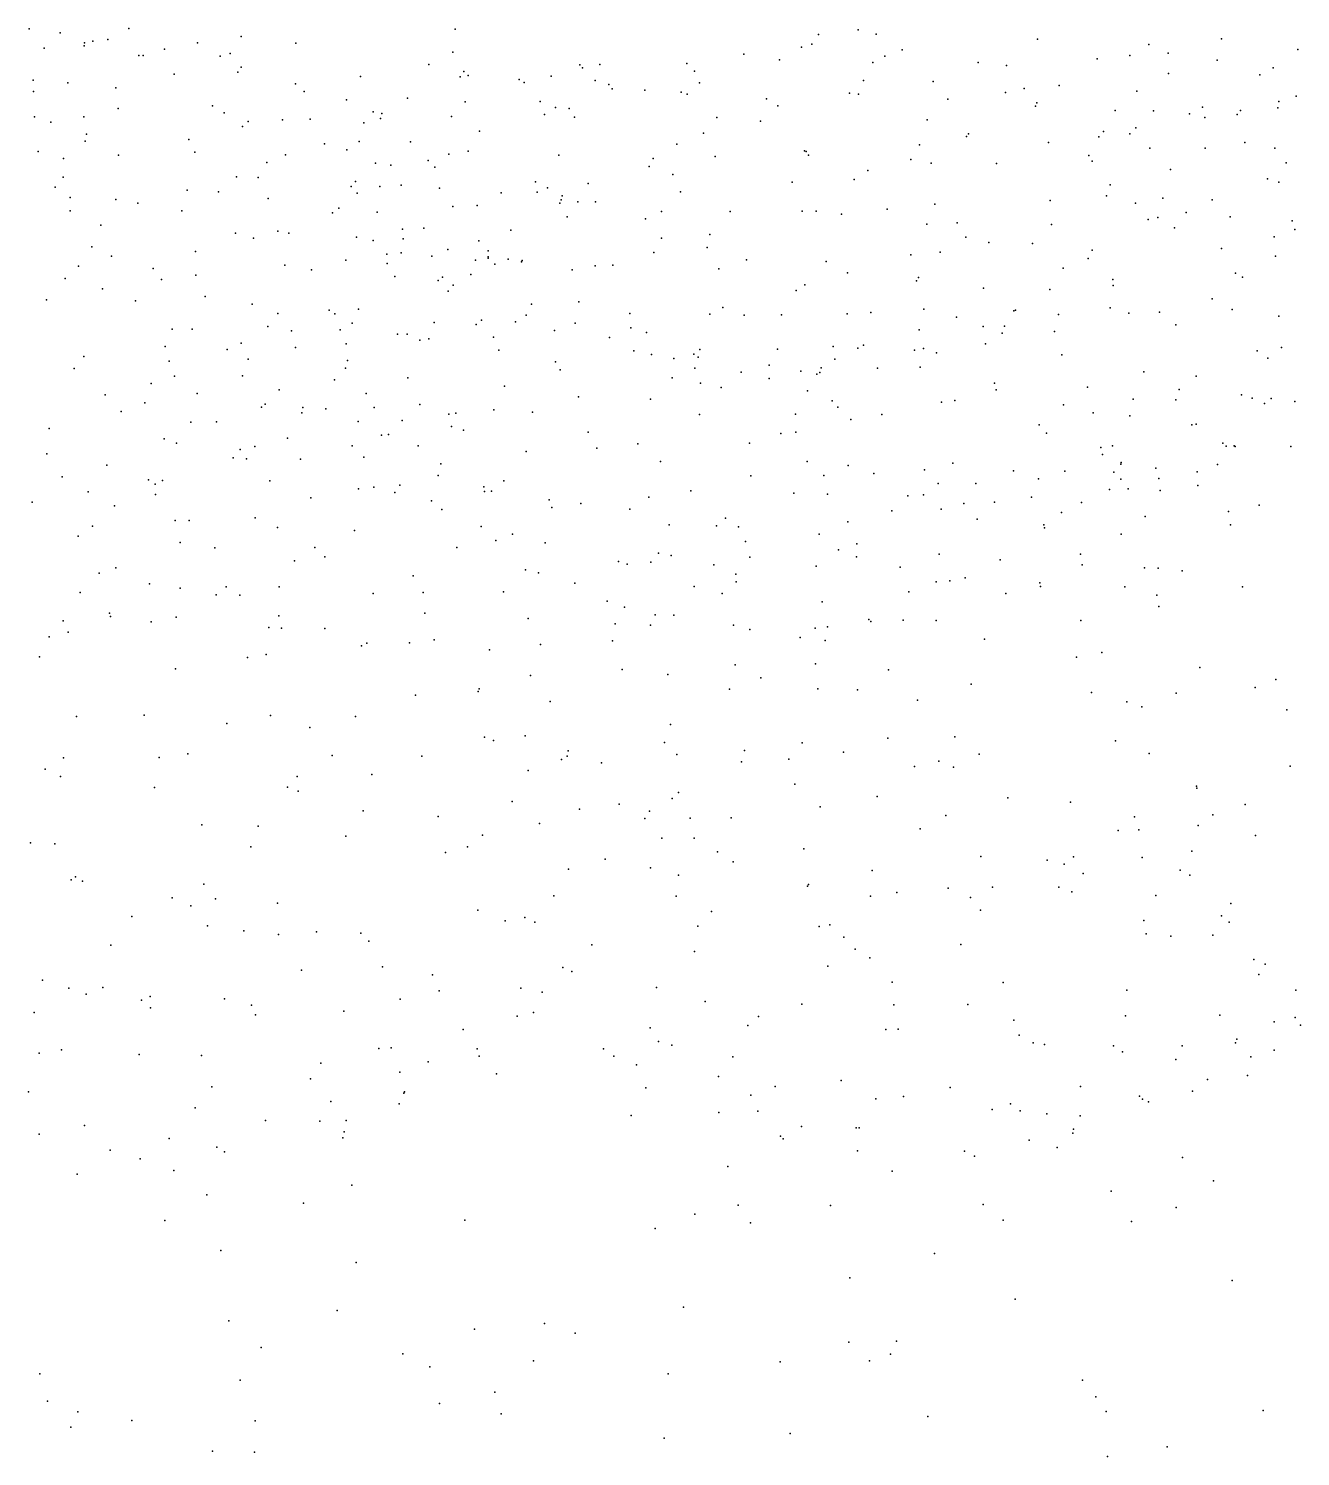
# Model space of a CAD drawing. Header units: metres. Extents: x -23.9 to 23.9, y -28.5 to 28.5.
# Drawn here: x -8.971 to -7.48, y 5.049 to 6.722 of the extents above; entities that cross this region are included whole.
import ezdxf

# ---------------------------------------------------------------- set-up
doc = ezdxf.new("R2010")
doc.units = ezdxf.units.M

msp = doc.modelspace()

# ---------------------------------------------------------------- linework, layer by layer
for p in [(-8.97, 6.7217, 18.8202), (-8.9338, 6.7171, 18.2137), (-8.8531, 6.7221, -15.593), (-8.7214, 6.7127, 21.6749), (-8.4706, 6.7215, 16.8233), (-8.0446, 6.715, 16.6605), (-7.9984, 6.7205, 23.6639), (-7.9773, 6.7155, -23.0272), (-7.5722, 6.71, -8.6844), (-8.9525, 6.6991, 20.0231), (-8.9056, 6.7019, 21.6839), (-8.9052, 6.7052, 8.5361), (-8.8953, 6.7073, 19.6047), (-8.8778, 6.7091, 23.7646), (-8.8115, 6.6979, 21.6782), (-8.7727, 6.7053, 19.1578), (-8.6576, 6.7051, 18.3986), (-8.4733, 6.6945, -16.0628), (-8.0646, 6.7001, 25.6675), (-8.0524, 6.704, 2.6023), (-7.9465, 6.6972, 25.6519), (-7.7881, 6.7095, 21.675), (-7.6574, 6.7036, 21.687), (-7.4827, 6.6976, 24.1274), (-8.8416, 6.6907, 19.0034), (-8.8363, 6.6907, 22.9219), (-8.746, 6.6899, 25.1516), (-8.7343, 6.6929, 22.9125), (-8.7215, 6.6767, 16.7831), (-8.5016, 6.6801, 23.2848), (-8.3245, 6.6795, 24.2933), (-8.3011, 6.68, 21.8768), (-8.1991, 6.6813, 23.6229), (-8.1324, 6.6921, 5.2915), (-8.0904, 6.6854, 21.7769), (-7.981, 6.6825, 24.3734), (-7.9671, 6.6898, 18.7228), (-7.8574, 6.6824, 24.2709), (-7.8244, 6.679, 16.6128), (-7.718, 6.6868, 24.1496), (-7.6797, 6.6905, 23.6384), (-7.6346, 6.6931, 25.4845), (-7.5775, 6.6851, 25.407), (-8.9654, 6.6615, 16.7403), (-8.8001, 6.6687, 19.3082), (-8.7255, 6.6709, 18.2439), (-8.5818, 6.6659, 25.3564), (-8.4648, 6.6656, 23.3801), (-8.4604, 6.6719, 21.804), (-8.4553, 6.6671, 18.6059), (-8.3955, 6.6623, 24.1193), (-8.3583, 6.6664, 24.2051), (-8.3215, 6.6762, 2.1453), (-8.3064, 6.6613, 23.5603), (-8.19, 6.6722, 13.4765), (-7.9921, 6.6614, 21.746), (-7.9103, 6.6601, 24.447), (-7.6344, 6.6694, 24.1704), (-7.5273, 6.668, 21.7502), (-7.5117, 6.6759, 23.6591), (-8.9648, 6.6482, 18.174), (-8.9248, 6.6584, 18.9432), (-8.8684, 6.6525, 19.4699), (-8.658, 6.6572, 25.1339), (-8.6478, 6.6483, 21.6929), (-8.3898, 6.6589, 21.8596), (-8.2907, 6.6567, 24.3807), (-8.2866, 6.6515, 16.8648), (-8.2484, 6.6499, -1.0518), (-8.2058, 6.6476, 25.6154), (-8.1985, 6.6454, 18.7145), (-8.1842, 6.6585, 16.7687), (-8.0084, 6.6463, 24.4539), (-7.998, 6.6452, 16.6647), (-7.8256, 6.6473, 24.4278), (-7.8036, 6.6517, 24.3322), (-7.7624, 6.6555, 24.2524), (-7.6716, 6.6489, 18.5967), (-8.8656, 6.6285, 19.1077), (-8.7553, 6.6316, 25.0681), (-8.5982, 6.6384, -7.7524), (-8.5266, 6.6406, 21.744), (-8.4591, 6.6363, 24.0436), (-8.3709, 6.6367, 12.5545), (-8.3532, 6.6297, -14.5793), (-8.3371, 6.6286, 25.5509), (-8.1056, 6.6398, 25.6245), (-8.0924, 6.6314, 18.7249), (-7.8929, 6.6392, 21.7272), (-7.7905, 6.6312, 21.7232), (-7.7888, 6.6351, 25.5513), (-7.5946, 6.6299, 24.2822), (-7.5064, 6.6291, 25.173), (-7.5049, 6.6368, 24.816), (-7.4847, 6.6428, 25.0892), (-8.9639, 6.6186, 22.8554), (-8.9448, 6.6123, 25.3194), (-8.9059, 6.6186, 18.1088), (-8.7415, 6.6234, 23.83), (-8.7132, 6.6133, 13.2661), (-8.673, 6.615, 18.3608), (-8.6408, 6.6159, 23.8848), (-8.5778, 6.6115, 25.2819), (-8.5668, 6.6244, 23.058), (-8.5583, 6.6168, 22.9061), (-8.5567, 6.6226, 23.159), (-8.4748, 6.6189, 16.9217), (-8.366, 6.6212, 17.0393), (-8.3307, 6.6182, 18.6699), (-8.1639, 6.6178, 21.8392), (-8.1127, 6.6135, -7.7746), (-7.9174, 6.6151, 25.5908), (-7.6969, 6.6262, 24.4821), (-7.6519, 6.6256, 24.3442), (-7.6096, 6.622, 24.528), (-7.5918, 6.6179, 26.2588), (-7.554, 6.6212, 16.6645), (-7.5499, 6.6259, 24.613), (-8.9027, 6.5983, 19.3772), (-8.7201, 6.6072, 22.8512), (-8.4422, 6.6019, 25.4529), (-8.1794, 6.5996, -21.1301), (-7.8714, 6.5958, -17.2089), (-7.869, 6.5989, 23.7176), (-7.7161, 6.5953, 24.5797), (-7.7106, 6.6016, 25.4691), (-7.6797, 6.5986, 23.6754), (-7.6725, 6.6059, 21.7502), (-8.9597, 6.5781, 19.4458), (-8.9046, 6.5902, 25.1907), (-8.783, 6.5919, 18.1432), (-8.7758, 6.5771, 21.6446), (-8.6238, 6.5869, 16.8327), (-8.5978, 6.5798, 25.1683), (-8.5831, 6.5898, 18.4842), (-8.5231, 6.5892, 25.3593), (-8.4556, 6.5783, 23.4443), (-8.2106, 6.5866, 23.6569), (-8.0611, 6.5787, 16.7171), (-8.0591, 6.578, 24.4979), (-7.9262, 6.5858, 16.6603), (-7.775, 6.5887, 23.7102), (-7.6562, 6.582, -18.8403), (-7.5913, 6.5819, 25.3062), (-7.5448, 6.5884, 18.549), (-7.5098, 6.5821, 23.6548), (-8.9298, 6.5699, 19.2019), (-8.8655, 6.5739, 25.1164), (-8.6913, 6.565, 21.653), (-8.6694, 6.574, 24.9993), (-8.5639, 6.5645, 21.7089), (-8.5459, 6.5619, 23.2872), (-8.5024, 6.5676, 18.5585), (-8.4945, 6.5597, 21.7579), (-8.478, 6.575, -0.6526), (-8.3491, 6.5737, 24.3705), (-8.2434, 6.5605, 16.8738), (-8.2384, 6.5699, 24.5093), (-8.1659, 6.572, 16.7936), (-8.0566, 6.5736, 23.7156), (-7.9366, 6.5685, 24.5216), (-7.9128, 6.5644, 18.7016), (-7.8359, 6.5638, 16.6548), (-7.7277, 6.5734, 16.647), (-7.7237, 6.5667, 18.6211), (-7.4964, 6.5647, 16.7104), (-8.9301, 6.5478, 22.8109), (-8.7269, 6.5485, 18.1998), (-8.7016, 6.5477, 16.814), (-8.5875, 6.5428, 25.091), (-8.2156, 6.5512, 18.7017), (-8.0029, 6.5451, 21.791), (-7.9868, 6.5556, 25.5593), (-7.632, 6.557, 16.6645), (-7.5184, 6.546, -23.2953), (-8.9396, 6.5361, 8.8605), (-8.785, 6.5329, 25.0125), (-8.7482, 6.5307, 22.8075), (-8.5924, 6.5372, 23.0914), (-8.5855, 6.5291, -19.7445), (-8.5589, 6.5369, 23.9829), (-8.534, 6.5386, 25.2546), (-8.4891, 6.5351, 16.9607), (-8.4167, 6.5297, 24.2052), (-8.3764, 6.5423, 24.2852), (-8.3747, 6.5305, 24.6112), (-8.3625, 6.5355, 21.8818), (-8.3453, 6.5262, 23.5851), (-8.3147, 6.5407, 16.9967), (-8.2064, 6.5306, 25.5288), (-8.0754, 6.5421, 25.5596), (-7.707, 6.5262, 24.7005), (-7.7028, 6.539, 25.3963), (-7.5049, 6.5419, 5.4246), (-8.922, 6.5243, 18.0947), (-8.8686, 6.5217, 21.6154), (-8.8425, 6.5174, 22.8131), (-8.69, 6.5228, 18.2792), (-8.6069, 6.5116, 25.0042), (-8.4733, 6.5135, 1.8582), (-8.4448, 6.5148, 25.3517), (-8.3479, 6.5174, 24.4554), (-8.3463, 6.5214, 17.1019), (-8.3267, 6.5191, 18.6531), (-8.306, 6.5192, 24.5405), (-7.9643, 6.5103, 16.7158), (-7.9082, 6.5165, 25.5093), (-7.7733, 6.5207, 21.7649), (-7.6731, 6.5175, 21.7839), (-7.6411, 6.5234, 18.5511), (-7.5832, 6.5212, 24.9517), (-8.9222, 6.5084, 16.7713), (-8.791, 6.5085, 23.8676), (-8.6145, 6.506, 10.7797), (-8.5621, 6.5068, 16.9198), (-8.3394, 6.5016, 25.426), (-8.2474, 6.4993, 23.6575), (-8.2287, 6.5078, -9.1133), (-8.1482, 6.5076, 13.071), (-8.064, 6.5081, 4.0497), (-8.0476, 6.5083, 24.5595), (-8.0179, 6.5047, 18.6978), (-7.9178, 6.4929, 24.5978), (-7.8822, 6.4944, 21.7478), (-7.7716, 6.4926, 23.7311), (-7.6584, 6.4985, 25.2636), (-7.6469, 6.5008, 23.6879), (-7.6138, 6.5064, 25.903), (-7.5621, 6.5014, 21.8203), (-7.4894, 6.4969, 23.6496), (-8.8861, 6.4918, 25.0109), (-8.7282, 6.4825, 24.9536), (-8.7072, 6.4766, 14.5324), (-8.6787, 6.4845, 23.9322), (-8.6656, 6.4823, 5.2286), (-8.5864, 6.4776, 23.2035), (-8.5324, 6.4871, 25.0468), (-8.5317, 6.4757, 4.009), (-8.5075, 6.488, 25.1798), (-8.4055, 6.486, 23.539), (-8.2287, 6.4765, 21.8157), (-8.1722, 6.4807, 23.6948), (-7.8718, 6.4778, 16.7122), (-7.6274, 6.4887, 25.1784), (-7.5107, 6.478, 18.4016), (-7.4861, 6.4867, 21.856), (-8.8966, 6.4664, 23.8715), (-8.7751, 6.4608, 1.6875), (-8.5669, 6.4736, 9.2188), (-8.5338, 6.4591, 3.3766), (-8.4794, 6.4633, 23.4465), (-8.4429, 6.4734, 18.5672), (-8.432, 6.4617, 24.2911), (-8.2379, 6.4596, 18.6636), (-8.1752, 6.4655, 25.4554), (-7.9019, 6.4601, 18.665), (-7.8449, 6.4714, 25.413), (-7.7937, 6.4702, 24.7023), (-7.7237, 6.4624, 16.7131), (-7.5721, 6.4645, 18.465), (-8.9123, 6.4436, 21.5673), (-8.8737, 6.4555, 18.0648), (-8.6703, 6.4447, 22.7792), (-8.5987, 6.4506, 23.003), (-8.5509, 6.4577, 24.8272), (-8.5502, 6.4468, 23.3244), (-8.4979, 6.4554, 21.6696), (-8.4469, 6.4505, 17.0695), (-8.432, 6.453, 24.5335), (-8.4318, 6.4547, 25.2371), (-8.424, 6.446, 24.4209), (-8.4084, 6.4519, 21.7471), (-8.3928, 6.4488, 24.749), (-8.3922, 6.4504, 17.1783), (-8.3067, 6.444, 24.7185), (-8.2859, 6.445, 17.0682), (-8.129, 6.451, 16.8567), (-8.0357, 6.4492, 24.6356), (-7.9366, 6.4568, 25.438), (-7.7284, 6.4525, 8.4805), (-7.5089, 6.4555, 26.7118), (-8.928, 6.4292, 4.3331), (-8.8248, 6.4411, 21.5542), (-8.8151, 6.4282, 16.8158), (-8.7748, 6.4331, 22.78), (-8.6392, 6.4395, 24.9243), (-8.5413, 6.4315, 16.9684), (-8.4906, 6.4268, 24.658), (-8.4857, 6.4306, 24.2087), (-8.4524, 6.4337, 25.0719), (-8.3334, 6.4393, 18.6185), (-8.1617, 6.4405, 24.6608), (-8.0107, 6.4357, 21.7157), (-7.9298, 6.4263, 23.7534), (-7.9276, 6.4302, 21.6999), (-7.7578, 6.4412, 25.2954), (-7.6997, 6.428, 25.1084), (-7.5557, 6.4353, 2.824), (-7.5475, 6.4306, 23.6506), (-8.8842, 6.4172, 24.9577), (-8.4787, 6.4144, 18.5154), (-8.4731, 6.4212, 24.7747), (-8.0708, 6.4153, 18.6719), (-8.0607, 6.4218, 23.7391), (-7.8513, 6.418, 24.747), (-7.7734, 6.4163, 18.597), (-7.6994, 6.4211, 25.0236), (-8.9498, 6.4041, 16.8048), (-8.8454, 6.403, 23.9234), (-8.7636, 6.4083, 18.1083), (-8.7087, 6.3991, 24.8814), (-8.6182, 6.3921, 18.3277), (-8.5841, 6.3931, 24.7638), (-8.3813, 6.3992, 24.9076), (-8.3255, 6.4019, 25.2563), (-8.1569, 6.3954, 23.7102), (-7.9211, 6.3932, 15.4582), (-7.7029, 6.395, 23.7201), (-7.5832, 6.4054, 16.7815), (-7.5599, 6.3928, 18.3925), (-8.6787, 6.3881, -15.9722), (-8.6116, 6.3876, 21.5668), (-8.5913, 6.377, 23.2194), (-8.4952, 6.3776, 24.2937), (-8.4459, 6.3753, 17.1355), (-8.4399, 6.3804, 23.5149), (-8.3999, 6.3786, 14.3266), (-8.3875, 6.3864, 25.0357), (-8.3301, 6.3769, 21.7268), (-8.266, 6.3881, 24.8034), (-8.1721, 6.3873, 21.7346), (-8.1317, 6.3864, -21.6296), (-8.0882, 6.3865, 24.7252), (-8.0112, 6.3876, 25.3525), (-7.9835, 6.3892, 24.7339), (-7.8829, 6.3837, 25.2801), (-7.8156, 6.3915, 16.765), (-7.8138, 6.392, 24.8489), (-7.7632, 6.3871, 24.9606), (-7.6809, 6.3886, 16.7724), (-7.6449, 6.3898, -18.1155), (-7.5051, 6.3851, 18.284), (-8.8023, 6.3699, 24.8974), (-8.7788, 6.3697, 23.9797), (-8.6903, 6.3731, 18.0647), (-8.6624, 6.368, 24.0577), (-8.6053, 6.3689, 23.03), (-8.5383, 6.3639, -21.0889), (-8.5271, 6.3638, 17.033), (-8.4257, 6.3606, 3.062), (-8.3542, 6.3684, 17.3725), (-8.2898, 6.3601, 17.2723), (-8.2646, 6.3712, 18.6122), (-8.2464, 6.3661, 17.1449), (-7.9267, 6.3691, 18.6305), (-7.8515, 6.373, -19.0768), (-7.8295, 6.365, 23.7456), (-7.8267, 6.3734, 25.1952), (-7.7679, 6.3669, -8.0466), (-7.6259, 6.3748, 18.4596), (-8.8106, 6.3496, 21.5106), (-8.738, 6.3459, 16.8941), (-8.7215, 6.3536, 22.776), (-8.6579, 6.3485, 24.7767), (-8.5983, 6.3528, 16.973), (-8.512, 6.3571, 24.5468), (-8.5015, 6.3585, 18.4521), (-8.4194, 6.3451, 17.2517), (-8.2611, 6.3446, 17.3667), (-8.1839, 6.3461, 17.0739), (-8.0928, 6.3463, 16.9427), (-8.0276, 6.3495, 24.8291), (-7.9985, 6.3474, 16.8748), (-7.992, 6.3512, 11.1238), (-7.9321, 6.3454, 25.2112), (-7.9218, 6.3471, 16.8289), (-7.9064, 6.3421, 24.9103), (-7.8489, 6.3525, 24.9951), (-7.5306, 6.3444, -20.6008), (-7.5018, 6.3485, 17.6909), (-8.906, 6.3376, 16.8513), (-8.8058, 6.3325, 17.9838), (-8.7135, 6.3347, 21.5168), (-8.5969, 6.3333, 23.1352), (-8.3529, 6.3315, 17.4827), (-8.2405, 6.34, 25.1224), (-8.2145, 6.3353, -1.4443), (-8.1907, 6.3407, 25.2025), (-8.1856, 6.3371, 24.8901), (-8.1027, 6.3275, 25.193), (-8.0256, 6.3348, 14.9913), (-7.9255, 6.3252, 25.0647), (-7.7596, 6.3396, 18.5413), (-7.5179, 6.336, 17.8038), (-8.9173, 6.3238, 24.8707), (-8.7997, 6.3148, 22.799), (-8.72, 6.315, 3.6627), (-8.612, 6.3105, 24.6377), (-8.5991, 6.3243, 22.8826), (-8.5261, 6.3128, 23.3766), (-8.3475, 6.3223, 18.5424), (-8.2163, 6.3126, 17.4647), (-8.1897, 6.3242, 25.0076), (-8.1353, 6.3194, 21.6919), (-8.1027, 6.3122, 25.0271), (-8.0656, 6.3208, 24.9179), (-8.0468, 6.317, -16.7878), (-8.0433, 6.3191, 25.1272), (-8.0417, 6.3244, 21.6666), (-7.9756, 6.324, 24.9796), (-7.6633, 6.3199, 21.7055), (-7.6021, 6.3146, 16.8772), (-8.8808, 6.2929, 17.9742), (-8.827, 6.3062, 24.8256), (-8.7732, 6.2944, -16.3935), (-8.677, 6.2986, 17.929), (-8.575, 6.2945, 24.4458), (-8.4129, 6.303, 18.4852), (-8.1832, 6.3066, 17.2437), (-8.1589, 6.3016, 17.1619), (-8.0578, 6.2974, -22.8345), (-7.8383, 6.3067, 21.6545), (-7.8364, 6.2986, 18.5463), (-7.7295, 6.3017, -0.616), (-7.6218, 6.2993, 23.6805), (-7.5489, 6.2929, 18.2335), (-8.8343, 6.2835, 24.0699), (-8.6978, 6.2784, 24.6915), (-8.6935, 6.2819, 24.1699), (-8.6491, 6.278, 24.2439), (-8.6221, 6.2764, 24.5481), (-8.5658, 6.2779, 17.0802), (-8.5121, 6.2816, 21.5678), (-8.4252, 6.2753, 21.626), (-8.3262, 6.2905, 23.6028), (-8.2418, 6.2879, 18.5633), (-8.0285, 6.2858, -13.7246), (-8.0222, 6.2785, 23.7336), (-7.9005, 6.2842, 16.912), (-7.885, 6.2863, 23.743), (-7.7575, 6.2811, -10.8003), (-7.6759, 6.2878, 18.4225), (-7.6257, 6.2871, -0.1733), (-7.5362, 6.2889, 21.7667), (-7.5218, 6.2827, 18.0038), (-7.5142, 6.2885, 16.966), (-7.4861, 6.2849, 23.5946), (-8.8622, 6.2732, 21.4854), (-8.7804, 6.2607, 4.9923), (-8.7503, 6.2614, 21.4865), (-8.6506, 6.2719, 22.8236), (-8.5842, 6.2616, 22.9505), (-8.5329, 6.2626, 18.3072), (-8.4781, 6.2702, 23.4372), (-8.4697, 6.2712, 18.3965), (-8.3801, 6.2726, 17.5764), (-8.1844, 6.27, 23.6861), (-8.0717, 6.2701, 17.0665), (-8.007, 6.264, 18.5687), (-7.9704, 6.2697, 16.9678), (-7.7227, 6.2717, 21.6656), (-7.6799, 6.2682, 16.924), (-7.6019, 6.2585, 17.6397), (-8.9465, 6.2533, 22.8106), (-8.6674, 6.2422, 17.8614), (-8.557, 6.2458, 18.2247), (-8.5489, 6.2464, 23.2964), (-8.4751, 6.2557, 17.2684), (-8.4609, 6.2516, 17.367), (-8.3148, 6.2493, 18.5031), (-8.0889, 6.2474, 17.1991), (-8.0711, 6.2492, 9.2265), (-7.7859, 6.2579, -17.5712), (-7.7773, 6.248, 18.4784), (-7.607, 6.2579, 18.3068), (-8.8117, 6.2412, 24.7141), (-8.7972, 6.2362, 17.9111), (-8.7227, 6.2289, 24.2749), (-8.7057, 6.2323, 24.5798), (-8.5915, 6.233, 23.0599), (-8.5139, 6.2331, 17.6795), (-8.3875, 6.2264, 18.4285), (-8.3045, 6.2303, 17.5893), (-8.2566, 6.2355, 21.6831), (-8.1255, 6.2364, 21.66), (-7.7136, 6.231, 23.7025), (-7.7002, 6.233, 17.623), (-7.5707, 6.2363, 17.9011), (-7.5667, 6.2327, 18.1251), (-7.5575, 6.2333, 17.0553), (-7.5561, 6.2324, 23.6272), (-7.4908, 6.2323, 17.4314), (-8.9495, 6.2236, 24.1426), (-8.8791, 6.2105, 9.0693), (-8.731, 6.2191, 17.0035), (-8.7152, 6.2177, 24.4863), (-8.6521, 6.2173, 17.0633), (-8.5779, 6.2198, 17.8979), (-8.4873, 6.2121, 17.7921), (-8.2299, 6.2148, 18.5087), (-8.0581, 6.2147, 17.4862), (-8.01, 6.2102, 17.328), (-7.8873, 6.2126, 18.498), (-7.7119, 6.2231, -20.9093), (-7.6904, 6.2116, 17.5207), (-7.6899, 6.2135, -11.3945), (-7.577, 6.2112, 18.0295), (-8.9314, 6.1968, 24.2247), (-8.83, 6.1931, 16.9799), (-8.8138, 6.1925, 24.5691), (-8.6878, 6.1921, -8.4898), (-8.4907, 6.1985, 17.4844), (-8.4137, 6.1921, 21.6129), (-8.124, 6.198, 18.5103), (-8.0384, 6.1984, 18.5146), (-7.9799, 6.2008, 17.2174), (-7.9204, 6.2051, 17.0849), (-7.8162, 6.204, 17.0501), (-7.7867, 6.1944, 17.4881), (-7.7559, 6.2035, 18.4042), (-7.6983, 6.2022, 17.0596), (-7.6902, 6.1941, 21.6607), (-7.6492, 6.2068, 17.8042), (-7.6456, 6.195, 18.242), (-7.6009, 6.2028, 17.4587), (-8.9008, 6.1791, 24.5705), (-8.8225, 6.188, 24.309), (-8.8221, 6.1762, 24.4136), (-8.5838, 6.1827, 21.5141), (-8.566, 6.1845, 23.1398), (-8.5414, 6.1785, 17.33), (-8.5355, 6.187, 17.5605), (-8.4369, 6.185, 17.6991), (-8.4364, 6.1795, 18.2966), (-8.4281, 6.1798, 23.466), (-8.1943, 6.1802, 3.2712), (-8.0736, 6.1775, 23.6994), (-8.0341, 6.1766, 17.5878), (-7.9218, 6.1758, 17.2982), (-7.9044, 6.1888, 21.6181), (-7.8602, 6.189, 17.6222), (-7.7037, 6.1818, 18.3083), (-7.6817, 6.1828, 17.4357), (-7.6443, 6.1806, 17.1654), (-7.5999, 6.1866, 17.3746), (-8.9664, 6.167, 24.3355), (-8.8701, 6.1626, -20.4617), (-8.6399, 6.172, 17.7542), (-8.4984, 6.1686, 23.354), (-8.4861, 6.1584, 17.9696), (-8.3603, 6.17, 23.5405), (-8.3573, 6.1607, 17.7156), (-8.3234, 6.1656, 1.776), (-8.2658, 6.1588, 18.4137), (-8.2438, 6.173, -15.2855), (-7.9401, 6.1744, 23.7153), (-7.901, 6.1587, 3.021), (-7.8742, 6.1656, -17.2638), (-7.8384, 6.1672, 17.3178), (-7.795, 6.1731, 17.1433), (-7.7363, 6.1667, 17.3599), (-7.528, 6.1637, 23.5791), (-8.7991, 6.1456, 17.0657), (-8.7825, 6.1457, 22.8337), (-8.705, 6.1488, 21.4741), (-8.1536, 6.1485, 5.5957), (-8.0103, 6.144, 18.439), (-7.9586, 6.157, 17.6316), (-7.8588, 6.147, 3.981), (-7.7597, 6.1549, 17.278), (-7.6619, 6.1503, 18.1093), (-7.564, 6.1562, 21.7154), (-8.9128, 6.1271, -1.8153), (-8.8959, 6.1391, 17.0433), (-8.6789, 6.1375, 22.8229), (-8.5885, 6.134, 17.4088), (-8.4401, 6.1384, 17.887), (-8.4034, 6.1296, -16.1383), (-8.2196, 6.1406, 23.6287), (-8.1644, 6.1392, 21.6622), (-8.1384, 6.1383, 18.4281), (-8.0439, 6.1295, 21.6246), (-7.7807, 6.1407, 17.7488), (-7.7797, 6.1369, 18.3191), (-7.69, 6.1297, 17.9758), (-7.5619, 6.1406, 10.6031), (-8.7931, 6.1198, 17.7544), (-8.7523, 6.1137, 17.1477), (-8.6351, 6.1139, 17.5371), (-8.4686, 6.1138, 21.5632), (-8.423, 6.1221, 18.162), (-8.3652, 6.1193, 18.2676), (-8.1302, 6.121, 17.6732), (-8.0214, 6.1111, 17.6844), (-7.9996, 6.1184, -10.6111), (-8.659, 6.0983, 17.3162), (-8.6236, 6.1032, 21.4908), (-8.279, 6.0974, 18.3003), (-8.2691, 6.0943, 23.574), (-8.2414, 6.0969, -8.1089), (-8.2322, 6.1072, 17.7186), (-8.2174, 6.1045, 18.3633), (-8.1675, 6.0935, -0.9891), (-8.1254, 6.1028, 26.3282), (-8.0474, 6.0919, 18.3719), (-8.0002, 6.1029, 10.7159), (-7.9489, 6.091, 18.3502), (-7.9034, 6.1063, -8.2809), (-7.8316, 6.0996, 21.6163), (-7.7376, 6.1062, 17.9092), (-7.7356, 6.0935, 18.0718), (-8.8879, 6.0837, 17.7341), (-8.8686, 6.0903, 17.1192), (-8.5199, 6.0806, 23.1928), (-8.3882, 6.0876, 18.0886), (-8.3731, 6.0842, 17.9455), (-8.1416, 6.0829, -8.7544), (-7.8906, 6.0749, 17.8051), (-7.8726, 6.0783, 18.2649), (-7.6627, 6.0901, 23.6287), (-7.6466, 6.0897, 26.9082), (-7.6182, 6.0868, 3.7203), (-8.9102, 6.0614, 8.2081), (-8.829, 6.0712, 21.4555), (-8.7932, 6.0664, 17.6297), (-8.7508, 6.0584, 17.5304), (-8.7392, 6.068, 22.8327), (-8.7231, 6.0583, 17.4139), (-8.6769, 6.0678, 5.2534), (-8.5669, 6.06, 22.8733), (-8.508, 6.0612, 22.9429), (-8.4139, 6.0621, 21.6017), (-8.3303, 6.0722, 18.1608), (-8.1906, 6.0681, 17.7889), (-8.1578, 6.0599, 23.6125), (-8.1411, 6.0738, -16.6225), (-7.939, 6.0621, 23.6694), (-7.9068, 6.0738, -17.9691), (-7.8249, 6.0602, 18.1169), (-7.7853, 6.0724, 17.9767), (-7.7846, 6.0682, 23.658), (-7.6855, 6.0678, -19.2633), (-7.648, 6.0582, -18.6795), (-7.5475, 6.0677, 23.5449), (-8.2924, 6.0509, 17.9833), (-8.2721, 6.044, 21.6659), (-8.0406, 6.0501, 17.8078), (-7.6456, 6.0449, 3.2383), (-8.9302, 6.0279, 21.4716), (-8.876, 6.0369, 22.8341), (-8.8748, 6.0331, 17.5871), (-8.827, 6.0268, 17.3712), (-8.7978, 6.0325, 1.6836), (-8.6774, 6.034, -16.7098), (-8.5062, 6.0372, 23.0465), (-8.3851, 6.0309, -8.5124), (-8.283, 6.0245, 23.5125), (-8.2361, 6.0351, 18.1291), (-8.2142, 6.0347, 17.8979), (-7.9858, 6.0296, 25.8277), (-7.9832, 6.0274, 18.1776), (-7.9455, 6.0289, 17.9253), (-7.9069, 6.0286, 18.0933), (-7.7373, 6.0285, 21.6389), (-8.9468, 6.0092, 17.4025), (-8.9242, 6.0147, 17.4834), (-8.6892, 6.0202, 13.3409), (-8.6743, 6.0195, 15.3075), (-8.6234, 6.0192, 21.4973), (-8.2417, 6.0228, 7.9594), (-8.1445, 6.0231, 18.1488), (-8.1252, 6.0177, 17.9589), (-8.0661, 6.0085, 18.0937), (-8.0485, 6.0196, 23.6238), (-8.0341, 6.021, 17.9052), (-8.5805, 5.9987, -21.2409), (-8.5744, 6.0017, 16.5083), (-8.524, 6.0023, 21.5348), (-8.4954, 6.0058, 9.2361), (-8.4305, 5.9939, 23.2773), (-8.3705, 6.0003, 23.4007), (-8.2862, 6.0047, -19.5314), (-8.037, 6.0048, 21.6288), (-7.8501, 6.0067, 21.6224), (-7.7127, 5.9908, 23.58), (-8.9579, 5.9857, 22.819), (-8.7141, 5.9851, 11.2569), (-8.6921, 5.9884, 22.8183), (-8.1426, 5.9766, 14.9228), (-8.0482, 5.9775, 16.0223), (-7.7422, 5.9853, 8.3073), (-8.7987, 5.9717, 21.4701), (-8.3823, 5.9639, 21.6382), (-8.275, 5.971, 11.2842), (-8.2212, 5.9651, -22.1824), (-8.1123, 5.9612, -16.937), (-7.9627, 5.9705, 23.6021), (-7.5976, 5.9732, 23.5098), (-7.5084, 5.9591, 21.7635), (-8.5171, 5.941, 13.0396), (-8.4436, 5.9451, 23.0569), (-8.4426, 5.9485, 22.8831), (-8.1492, 5.9481, 23.5351), (-8.0455, 5.9485, 23.5745), (-7.9988, 5.9472, 2.375), (-7.8659, 5.954, 23.59), (-7.7246, 5.9439, 21.6532), (-7.6253, 5.9431, 21.6887), (-7.5329, 5.9498, -20.4018), (-8.3594, 5.9336, 23.3273), (-7.9286, 5.9351, -14.1448), (-7.6831, 5.9333, 23.5234), (-7.6656, 5.9272, -1), (-7.4955, 5.9238, 23.3446), (-8.9146, 5.916, 21.4876), (-8.8351, 5.9173, 22.8206), (-8.7384, 5.9076, 22.8075), (-8.6871, 5.9169, 13.6798), (-8.5876, 5.9158, 21.5273), (-8.6409, 5.903, 22.7858), (-8.4363, 5.8918, 22.7851), (-8.3886, 5.8934, 23.0183), (-8.2183, 5.9067, 21.7062), (-7.9633, 5.8905, 23.532), (-7.8849, 5.8921, 21.642), (-8.4256, 5.8878, 21.6319), (-8.3383, 5.8757, 21.6867), (-8.2251, 5.8853, -14.909), (-8.1314, 5.8762, -11.5618), (-8.0638, 5.8852, 26.5881), (-8.0154, 5.8742, 21.6561), (-7.6965, 5.8873, -18.2894), (-8.93, 5.8673, -21.2165), (-8.8175, 5.8678, -19.5547), (-8.7839, 5.8721, 21.4984), (-8.6149, 5.8701, -20.1544), (-8.5097, 5.8695, 22.7319), (-8.3459, 5.8654, 23.1531), (-8.3395, 5.8694, 22.9147), (-8.2992, 5.8616, 23.2633), (-8.2106, 5.8714, 23.4037), (-8.1351, 5.8626, -21.2669), (-8.0793, 5.8658, -17.0334), (-7.9323, 5.8572, 2.0207), (-7.9038, 5.8635, -18.8081), (-7.8863, 5.8567, 15.7045), (-7.8565, 5.8719, 23.5085), (-7.657, 5.8727, 23.4269), (-7.4919, 5.8578, 22.996), (-8.9514, 5.8543, -10.9172), (-8.9333, 5.8457, 22.784), (-8.6558, 5.8455, 19.7656), (-8.5682, 5.8479, -1.6401), (-8.3849, 5.8526, 2.937), (-8.823, 5.8329, 22.791), (-8.6673, 5.8333, -10.731), (-8.6546, 5.8283, 21.5347), (-8.2089, 5.8267, 23.3241), (-8.0723, 5.8366, 23.436), (-7.6014, 5.8341, 21.7438), (-7.6012, 5.8319, 23.3079), (-8.404, 5.8162, 22.7325), (-8.325, 5.8073, -1.3226), (-8.2784, 5.8132, 22.8707), (-8.2162, 5.82, -15.7841), (-8.0427, 5.81, 14.2671), (-7.9761, 5.8221, 23.4368), (-7.8228, 5.8207, -0.4023), (-7.7492, 5.8157, 21.6885), (-7.5447, 5.8126, 23.0723), (-8.5784, 5.8055, 21.5743), (-8.4907, 5.7986, -0.7372), (-8.3719, 5.7906, 21.7214), (-8.2483, 5.7962, 22.9808), (-8.2427, 5.8051, -10.5676), (-8.195, 5.7969, 21.7416), (-8.1472, 5.7973, 5.6187), (-7.8955, 5.8, 23.4135), (-7.6741, 5.7984, 10.5015), (-7.5825, 5.8007, 23.1709), (-8.7676, 5.7891, 12.2989), (-8.7015, 5.7874, 22.7603), (-8.5987, 5.7758, 22.7179), (-8.4387, 5.7768, -21.5994), (-8.2284, 5.7733, 23.0665), (-8.1904, 5.7734, 22.9221), (-7.9256, 5.7843, 21.6775), (-7.6935, 5.7825, 16.0688), (-7.6693, 5.783, 23.2631), (-7.5995, 5.7883, 22.9573), (-7.5323, 5.7763, 22.7987), (-8.9686, 5.7679, 21.5523), (-8.9399, 5.7667, 22.7497), (-8.7102, 5.7632, 3.3785), (-8.4821, 5.7567, 21.6563), (-8.4561, 5.7632, 22.6871), (-8.1632, 5.7575, 23.1435), (-8.0618, 5.7609, 8.0804), (-7.6071, 5.7582, 21.7795), (-8.2948, 5.7486, 22.7703), (-8.1449, 5.7458, 23.0087), (-7.8545, 5.7518, 23.3005), (-7.7766, 5.7476, -11.7181), (-7.7566, 5.7429, 23.2378), (-7.7459, 5.7513, -16.2661), (-7.6654, 5.7505, 23.0465), (-8.9207, 5.7244, -19.2491), (-8.9158, 5.7279, 11.9888), (-8.9076, 5.7229, 16.6096), (-8.3376, 5.7372, -18.318), (-8.2418, 5.7385, 21.7907), (-8.2087, 5.73, -18.6877), (-7.9818, 5.7353, 23.2521), (-7.7343, 5.7319, 22.9717), (-7.6209, 5.7357, 22.8517), (-7.6093, 5.7301, 5.4212), (-8.7655, 5.7196, 8.8099), (-8.0578, 5.7171, 23.0171), (-8.0563, 5.7189, 23.1107), (-7.9528, 5.7096, 22.9426), (-7.8927, 5.7146, 23.1897), (-7.8409, 5.7161, 22.9148), (-7.7628, 5.716, 23.0503), (-7.7477, 5.7103, 22.8848), (-7.6491, 5.706, -19.7705), (-8.8025, 5.7035, 22.7177), (-8.7806, 5.694, 20.2357), (-8.7516, 5.7023, 8.1683), (-8.6788, 5.6973, 21.6033), (-8.355, 5.7059, 26.6668), (-8.2116, 5.7055, 19.5498), (-7.9836, 5.7055, 23.0643), (-7.8664, 5.7039, 23.052), (-7.5614, 5.6969, 21.8624), (-8.8497, 5.6817, 21.5952), (-8.444, 5.6889, 21.749), (-8.4121, 5.6766, 22.6149), (-8.3889, 5.6803, 21.8127), (-8.3774, 5.675, 4.3887), (-8.1703, 5.6874, 22.8116), (-7.8546, 5.6888, 21.7484), (-7.6634, 5.677, 11.8668), (-7.5721, 5.6822, 22.7367), (-7.5632, 5.6749, 4.5049), (-8.7609, 5.6708, 21.6098), (-8.7183, 5.6647, -17.2932), (-8.6778, 5.6606, 22.6695), (-8.6333, 5.6636, 12.6858), (-8.5811, 5.6619, 22.629), (-8.1861, 5.6701, 21.8256), (-8.0438, 5.67, 22.8489), (-8.0316, 5.6718, 4.3124), (-8.015, 5.6575, 21.7758), (-7.6606, 5.6612, 22.784), (-7.6318, 5.6584, -0.1208), (-7.5824, 5.6596, -22.7811), (-8.8745, 5.6478, 22.6762), (-8.5718, 5.6526, 16.7266), (-8.3104, 5.6482, 21.8633), (-8.19, 5.6406, 16.6425), (-8.0016, 5.6434, 7.4965), (-7.8777, 5.6486, 22.8374), (-8.556, 5.6226, 1.4569), (-8.0336, 5.6234, 9.106), (-7.9847, 5.633, 15.2733), (-7.5345, 5.6311, 21.9556), (-7.5209, 5.6256, 2.2268), (-8.9543, 5.6071, 15.537), (-8.6509, 5.6186, 21.6746), (-8.4972, 5.6133, -11.339), (-8.3444, 5.6216, 10.1434), (-8.3338, 5.6171, 22.5817), (-7.5286, 5.6134, 22.6174), (-8.9234, 5.5975, 22.6233), (-8.9032, 5.5904, 3.1243), (-8.8837, 5.5982, 21.6689), (-8.4894, 5.5946, 21.8118), (-8.3937, 5.5975, 22.4765), (-8.3687, 5.5928, 8.8391), (-8.2345, 5.5985, -14.354), (-7.9583, 5.6047, 22.7903), (-7.8281, 5.6043, 22.7833), (-7.6834, 5.5952, 21.8844), (-7.4851, 5.5951, -11.8659), (-8.8384, 5.5834, 11.4007), (-8.8281, 5.5876, 22.6271), (-8.828, 5.5747, 4.7152), (-8.7412, 5.585, 15.1951), (-8.7094, 5.5776, 22.5969), (-8.5352, 5.5848, 22.515), (-8.1775, 5.5821, 21.9202), (-8.0644, 5.579, 21.8581), (-7.9562, 5.5782, 21.839), (-7.8698, 5.5786, 21.8394), (-8.9644, 5.5689, -1.0691), (-8.7047, 5.5663, 21.7189), (-8.601, 5.5707, 21.7631), (-8.398, 5.5646, 22.0404), (-8.3788, 5.569, 22.3428), (-8.115, 5.5645, 22.6962), (-7.8158, 5.5599, -21.1451), (-7.6848, 5.5652, 22.6785), (-7.5741, 5.5661, 22.0106), (-7.5106, 5.5582, 19.2281), (-7.4858, 5.5632, 22.1967), (-8.4613, 5.549, 21.9426), (-8.2419, 5.551, 21.9967), (-8.1275, 5.5539, 13.6634), (-7.9659, 5.549, 22.7229), (-7.9514, 5.5494, 12.1519), (-7.8095, 5.5426, 22.7019), (-7.4797, 5.5541, 22.2874), (-8.9321, 5.5254, 5.492), (-8.56, 5.5269, 22.4457), (-8.5455, 5.5276, 21.8656), (-8.4449, 5.5264, 22.2721), (-8.2966, 5.5263, 22.3905), (-8.2321, 5.535, 22.5627), (-8.2165, 5.5307, 20.3708), (-7.7929, 5.5336, 21.9176), (-7.7797, 5.5314, -13.5959), (-7.6989, 5.53, 14.991), (-7.6883, 5.5231, 21.9827), (-7.6184, 5.5299, 22.5772), (-7.5558, 5.5335, 22.4838), (-7.5544, 5.5378, 22.1111), (-7.5107, 5.525, 26.806), (-8.9582, 5.5213, 21.7842), (-8.8413, 5.5197, 21.7622), (-8.7679, 5.5188, 22.525), (-8.6282, 5.5095, 21.8345), (-8.5023, 5.5113, 22.3566), (-8.4426, 5.5177, 22.1501), (-8.2846, 5.5177, 22.214), (-8.2581, 5.5079, 22.1167), (-8.145, 5.517, 26.9847), (-7.6258, 5.514, 22.0573), (-7.5379, 5.5171, 22.3396), (-8.6404, 5.4912, 22.4389), (-8.5356, 5.4991, -18.3563), (-8.4223, 5.4972, 26.0654), (-8.1618, 5.494, 8.5813), (-8.0182, 5.4892, 21.9768), (-7.5888, 5.4907, 22.402), (-7.5419, 5.4951, 4.9944), (-8.9708, 5.4761, 21.858), (-8.756, 5.4819, 2.6784), (-8.531, 5.4747, 22.2588), (-8.5302, 5.4759, 22.0327), (-8.247, 5.4807, 22.3146), (-8.1241, 5.4723, 22.5229), (-8.0954, 5.4822, 22.0245), (-7.8903, 5.481, 21.9728), (-7.7374, 5.4822, 22.5795), (-7.6063, 5.4768, 22.2179), (-8.7753, 5.4572, 21.8813), (-8.6165, 5.4646, 22.3444), (-8.5365, 5.4621, 22.1709), (-7.9775, 5.4677, -21.4759), (-7.9452, 5.4708, 22.6121), (-7.8412, 5.4553, 2.4982), (-7.8195, 5.4621, 22.5689), (-7.6683, 5.471, -0.5327), (-7.6648, 5.4673, 22.1372), (-7.6578, 5.4644, 22.4443), (-8.6929, 5.4424, 21.9506), (-8.6294, 5.4418, 22.0215), (-8.5983, 5.4425, 22.1097), (-8.2644, 5.4482, -10.5096), (-8.1617, 5.4519, 22.377), (-8.116, 5.4534, 22.1252), (-7.8084, 5.4539, 19.3616), (-7.777, 5.4501, 22.0822), (-7.7378, 5.4479, 22.4845), (-8.9582, 5.4266, 21.9929), (-8.9051, 5.4367, 26.705), (-8.6023, 5.4222, 10.0513), (-8.6009, 5.4291, -15.7183), (-8.0892, 5.4243, 22.2436), (-8.0648, 5.4356, 13.0153), (-8.0004, 5.4338, 22.4932), (-7.997, 5.4337, 22.109), (-7.7466, 5.4278, 22.4022), (-7.7457, 5.4325, 7.7104), (-8.8753, 5.4078, 22.2329), (-8.8059, 5.4214, 22.3255), (-8.7499, 5.4114, 22.0671), (-8.7409, 5.4058, 22.1721), (-8.0861, 5.421, 22.3396), (-7.9989, 5.407, 22.3413), (-7.8735, 5.4065, 22.3763), (-7.7977, 5.4195, 22.187), (-7.7649, 5.4107, 22.2967), (-8.84, 5.3974, 22.1236), (-8.1511, 5.3885, -11.5471), (-7.8617, 5.4006, 22.2906), (-7.618, 5.3991, 25.8602), (-8.9138, 5.3796, 26.3393), (-8.8005, 5.3839, -17.5222), (-7.9582, 5.383, 21.0905), (-7.5817, 5.3719, -10.4245), (-8.7619, 5.3555, -21.7297), (-8.5917, 5.3666, 5.6894), (-7.7017, 5.3598, -11.6672), (-8.6485, 5.3457, 7.2288), (-8.1387, 5.3433, 15.361), (-8.0306, 5.3428, 7.2652), (-7.8516, 5.3442, 19.8658), (-7.6256, 5.3406, 9.4111), (-8.8111, 5.3254, -18.8656), (-8.4595, 5.3255, 16.7306), (-8.1895, 5.3329, 2.7226), (-8.1243, 5.3225, 12.6427), (-7.8283, 5.3256, 20.7136), (-7.6779, 5.3243, 10.6796), (-8.2362, 5.3159, 14.7879), (-8.7453, 5.29, -17.8657), (-8.5869, 5.2761, -17.8322), (-7.9088, 5.2867, 26.1243), (-8.0079, 5.2581, 13.4771), (-7.5599, 5.2551, 26.2353), (-8.2028, 5.2238, -18.95), (-7.8141, 5.2333, 18.7913), (-8.7361, 5.2076, 14.9043), (-8.6089, 5.2198, 8.4841), (-8.366, 5.2047, 4.5092), (-8.4479, 5.1978, -19.9755), (-8.3301, 5.1931, 14.4848), (-8.6982, 5.1763, -20.3485), (-8.0093, 5.1827, 11.6127), (-7.9531, 5.184, 11.2047), (-8.5322, 5.1689, 21.1763), (-8.5002, 5.1539, 15.4503), (-8.3787, 5.1609, 10.1775), (-8.0898, 5.1595, 10.5599), (-7.985, 5.1607, 16.3504), (-7.9603, 5.1685, 27.0965), (-8.9577, 5.1457, 20.7222), (-8.7227, 5.1383, -10.2047), (-8.221, 5.1458, 1.4043), (-7.7354, 5.1381, 26.7967), (-8.4242, 5.1241, 11.2617), (-8.9484, 5.1136, 2.3677), (-8.489, 5.1109, -21.7357), (-7.7196, 5.1188, -20.9455), (-8.913, 5.1012, 1.6992), (-8.8496, 5.091, 27.0565), (-8.7052, 5.0904, 25.9644), (-8.4167, 5.0989, 7.1575), (-7.9166, 5.0958, 20.1832), (-7.7076, 5.1015, -18.9388), (-7.5235, 5.1025, 11.2225), (-8.9214, 5.0832, -21.5871), (-8.2256, 5.0703, -14.4126), (-8.0779, 5.0756, 5.4359), (-8.7551, 5.0551, 14.5526), (-8.7061, 5.054, 4.4105), (-7.636, 5.0601, 13.6747), (-7.7061, 5.0488, 1.2205)]:
    msp.add_point(p)

doc.saveas('drawing.dxf')
